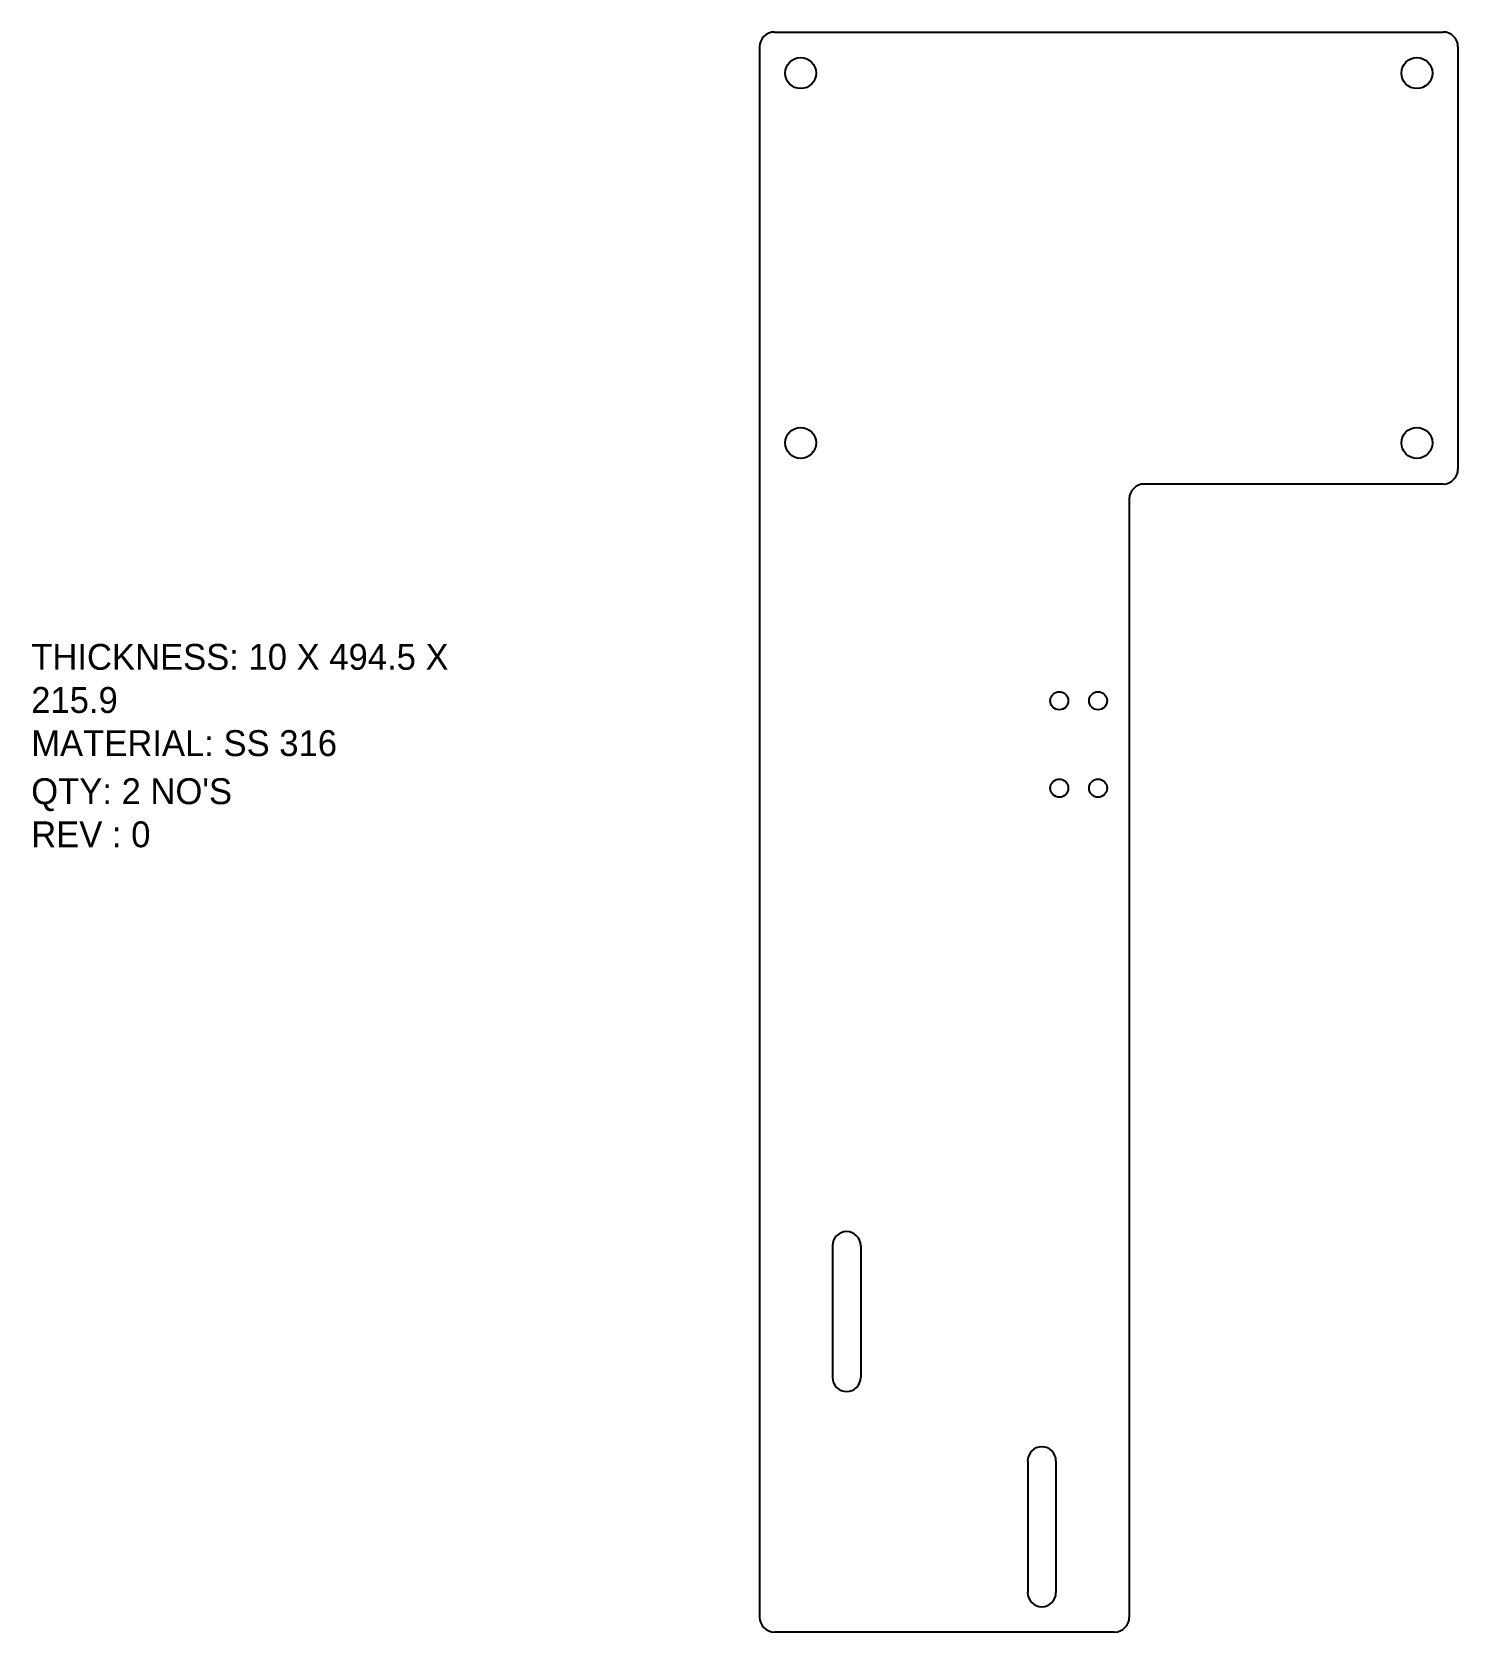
# Model space of a CAD drawing. Header units: inches. Extents: x 2339 to 2780, y -611 to -117.
import ezdxf

# ---------------------------------------------------------------- set-up
doc = ezdxf.new("R2010")
doc.units = ezdxf.units.IN
doc.header["$MEASUREMENT"] = 0
doc.layers.add('LaserCutting', color=3, linetype='Continuous')

msp = doc.modelspace()

# ---------------------------------------------------------------- linework, layer by layer
at = {"layer": 'LaserCutting'}
for p, q in [((2568.81, -116.53), (2775.51, -116.53)), ((2564.21, -121.13), (2564.21, -606.43)), ((2780.11, -121.13), (2780.11, -251.63)), ((2775.51, -256.23), (2683.11, -256.23)), ((2678.51, -260.83), (2678.51, -606.43)), ((2586.74, -491.68), (2586.74, -532.33)), ((2595.49, -491.68), (2595.49, -532.33)), ((2647.09, -558.18), (2647.09, -598.83)), ((2655.84, -558.18), (2655.84, -598.83)), ((2673.91, -611.03), (2568.81, -611.03))]:
    msp.add_line(p, q, dxfattribs=at)
for centre, radius in [((2576.91, -129.23), 4.78), ((2767.41, -129.23), 4.78), ((2576.91, -243.53), 4.78), ((2767.41, -243.53), 4.78), ((2656.86, -323.23), 2.79), ((2668.86, -323.23), 2.79), ((2656.86, -350.23), 2.79), ((2668.86, -350.23), 2.79)]:
    msp.add_circle(centre, radius, dxfattribs=at)
for centre, radius, start, end in [((2568.81, -121.13), 4.6, 90, 180), ((2775.51, -121.13), 4.6, 0, 90), ((2775.51, -251.63), 4.6, 270, 360), ((2683.11, -260.83), 4.6, 90, 180), ((2591.11, -491.68), 4.38, 0, 180), ((2591.11, -532.33), 4.38, 180, 0), ((2651.46, -558.18), 4.38, 0, 180), ((2651.46, -598.83), 4.38, 180, 0), ((2568.81, -606.43), 4.6, 180, 270), ((2673.91, -606.43), 4.6, 270, 360)]:
    msp.add_arc(centre, radius, start, end, dxfattribs=at)

# ---------------------------------------------------------------- texts
at = {"color": 7}
for s, p in [('THICKNESS: 10 X 494.5 X ', (2339.05, -313.65)), ('215.9', (2339.05, -326.98)), ('MATERIAL: SS 316', (2339.05, -340.31)), ("QTY: 2 NO'S", (2339.05, -355.17)), ('REV : 0', (2339.05, -368.5))]:
    msp.add_text(s, height=8, dxfattribs=at).set_placement(p)

doc.saveas('drawing.dxf')
